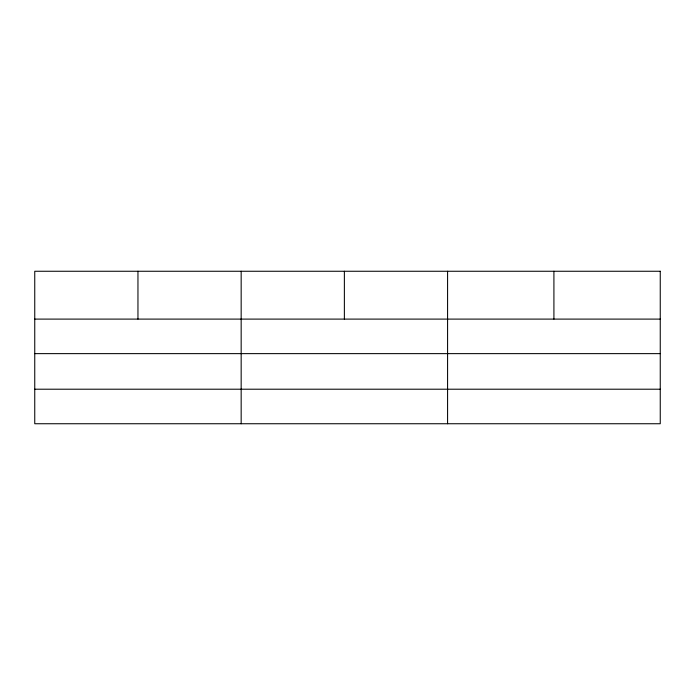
<?xml version="1.0" encoding="UTF-8"?>
<svg xmlns="http://www.w3.org/2000/svg" width="695" height="695" viewBox="0 0 695 695"><rect width="100%" height="100%" fill="white"/><g stroke="black" fill="none" stroke-linecap="round" stroke-linejoin="round"><path stroke-width="1.04" d="M34.75 319.101L660.25 319.101M34.75 353.633L660.25 353.633M34.75 389.209L660.25 389.209M553.915 271.259L553.915 319.101M447.58 271.259L447.58 423.742M344.373 271.259L344.373 319.101M241.165 271.259L241.165 423.742M137.958 271.259L137.958 319.101M660.25 271.259L34.75 271.259L34.75 423.742L660.25 423.742L660.25 271.259"/></g></svg>
